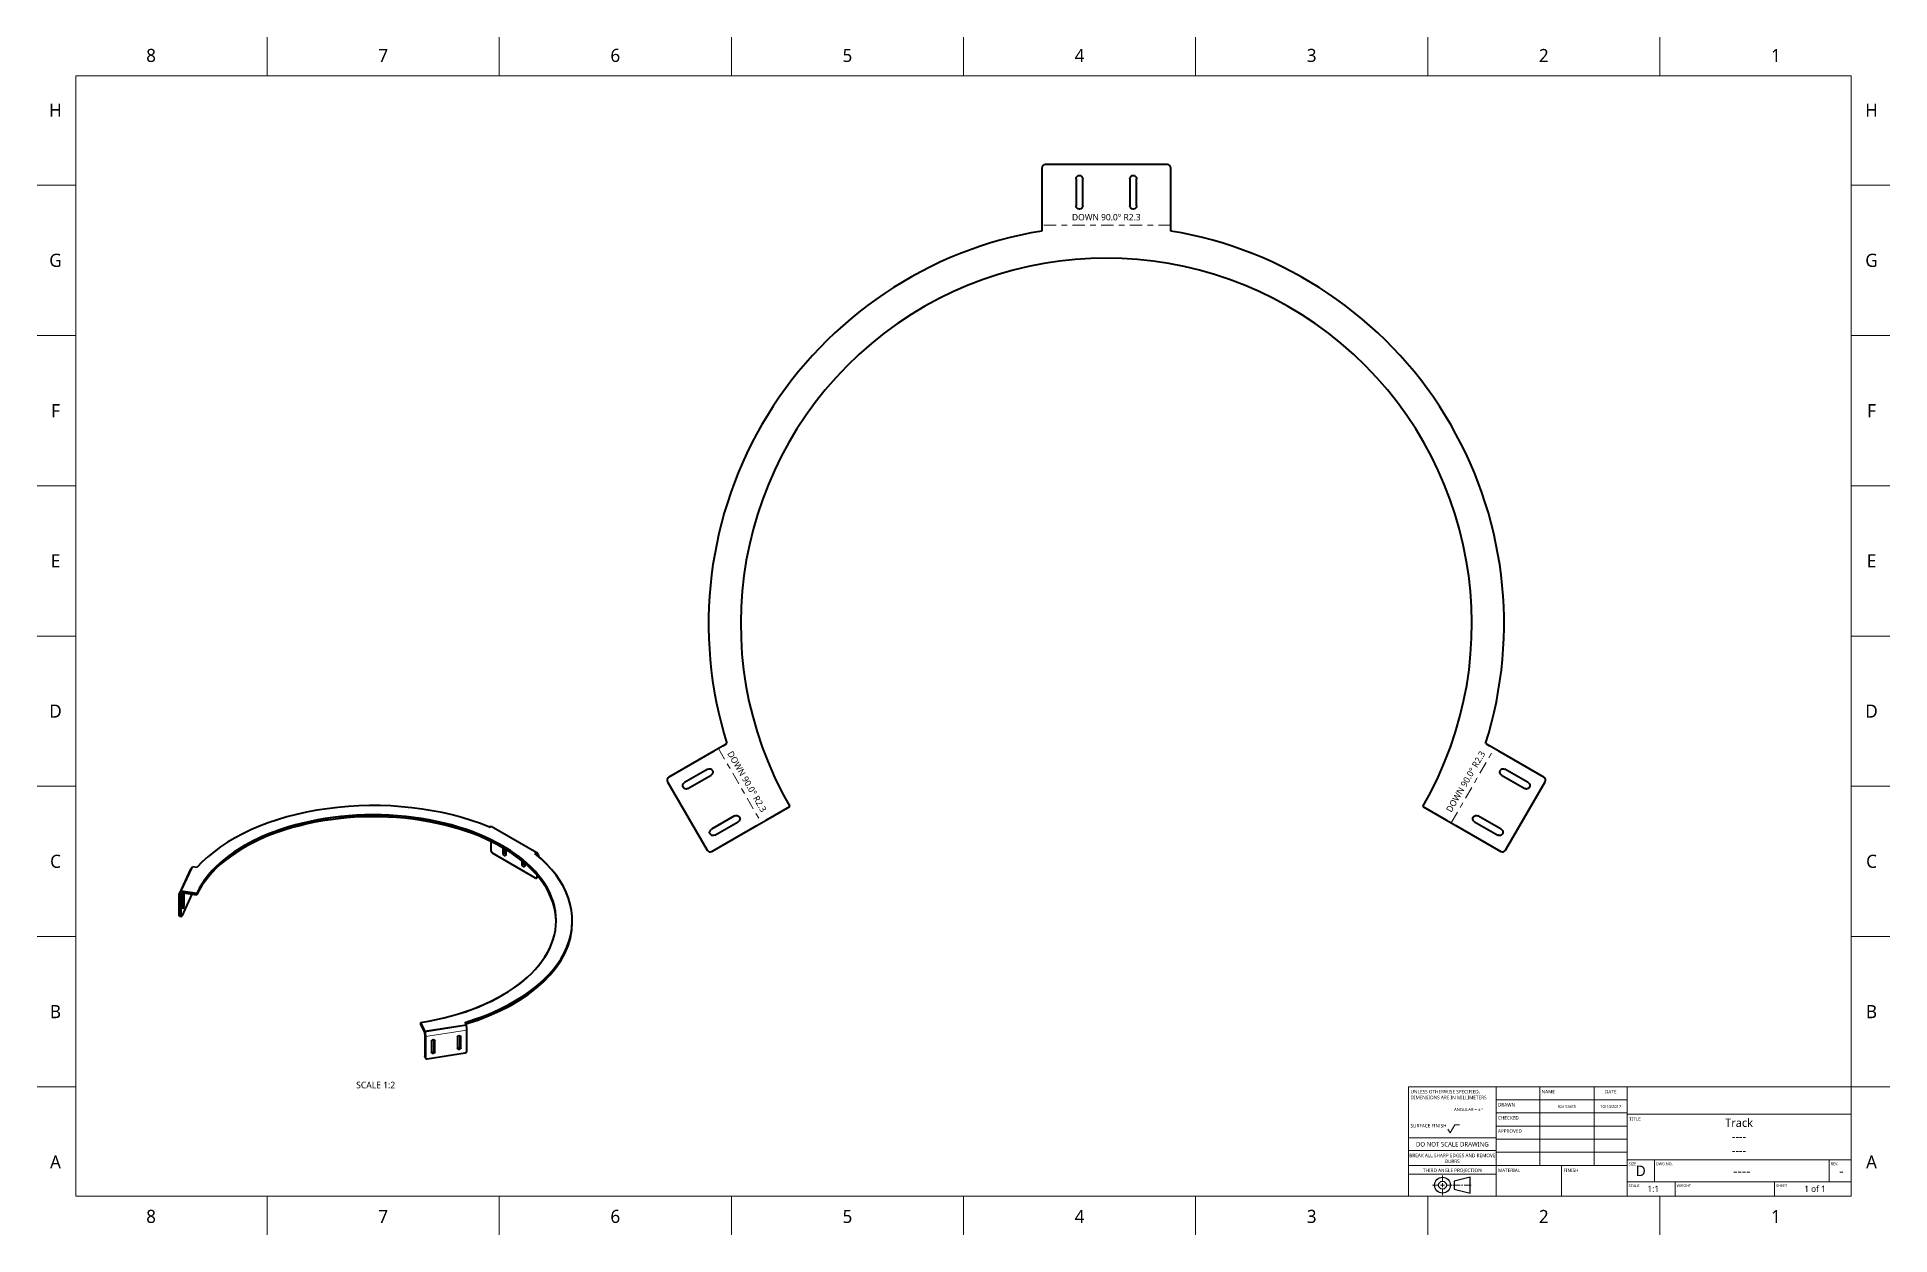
# Model space of a CAD drawing. Header units: inches. Extents: x 0 to 34, y 0 to 22.
import ezdxf

# ---------------------------------------------------------------- set-up
doc = ezdxf.new("R2010")
doc.units = ezdxf.units.IN
doc.header["$LTSCALE"] = 0.5
doc.header["$MEASUREMENT"] = 0
doc.linetypes.add('CENTER', pattern=[0.72, 0.45, -0.09, 0.09, -0.09])
for name, color, linetype, lineweight in [('ANNOTATION_TEXT', 7, 'Continuous', 25), ('BORDER_FRAME', 7, 'Continuous', 15), ('BORDER_ZONES', 7, 'Continuous', 15), ('SHEETMETAL_BEND_LINES_DOWN', 7, 'CENTER', 13), ('TANGENT_LINES', 7, 'Continuous', 15), ('TITLE_BLOCK', 7, 'Continuous', 15), ('Visible', 7, 'Continuous', 40)]:
    doc.layers.add(name, color=color, linetype=linetype, lineweight=lineweight)
doc.styles.add('Onshape-Standard', font='NotoSans-Regular.ttf')
doc.styles.add('Onshape-Standard-Dimension', font='')
doc.styles.add('Onshape-Standard-Fields', font='')
doc.styles.get('Onshape-Standard-Dimension').set_extended_font_data('Noto Sans')
doc.styles.get('Onshape-Standard-Fields').set_extended_font_data('Noto Sans')

msp = doc.modelspace()

# ---------------------------------------------------------------- linework, layer by layer
at = {"layer": 'BORDER_FRAME'}
for p, q in [((0.75, 0.75), (0.75, 21.25)), ((0.75, 21.25), (33.25, 21.25)), ((33.25, 21.25), (33.25, 0.75)), ((33.25, 0.75), (0.75, 0.75))]:
    msp.add_line(p, q, dxfattribs=at)
at = {"layer": 'BORDER_ZONES'}
for p, q in [((4.25, 21.25), (4.25, 21.962)), ((8.5, 21.25), (8.5, 21.962)), ((12.75, 21.25), (12.75, 21.962)), ((17, 21.25), (17, 21.962)), ((21.25, 21.25), (21.25, 21.962)), ((25.5, 21.25), (25.5, 21.962)), ((29.75, 21.25), (29.75, 21.962)), ((0.75, 19.25), (0.038, 19.25)), ((33.25, 19.25), (33.962, 19.25)), ((0.75, 16.5), (0.038, 16.5)), ((33.25, 16.5), (33.962, 16.5)), ((0.75, 13.75), (0.038, 13.75)), ((33.25, 13.75), (33.962, 13.75)), ((0.75, 11), (0.038, 11)), ((33.25, 11), (33.962, 11)), ((0.75, 8.25), (0.038, 8.25)), ((33.25, 8.25), (33.962, 8.25)), ((0.75, 5.5), (0.038, 5.5)), ((33.25, 5.5), (33.962, 5.5)), ((0.75, 2.75), (0.038, 2.75)), ((33.25, 2.75), (33.962, 2.75)), ((4.25, 0.75), (4.25, 0.038)), ((8.5, 0.75), (8.5, 0.038)), ((12.75, 0.75), (12.75, 0.038)), ((17, 0.75), (17, 0.038)), ((21.25, 0.75), (21.25, 0.038)), ((25.5, 0.75), (25.5, 0.038)), ((29.75, 0.75), (29.75, 0.038))]:
    msp.add_line(p, q, dxfattribs=at)
at = {"layer": 'SHEETMETAL_BEND_LINES_DOWN'}
for p, q in [((20.796, 18.517), (18.434, 18.517)), ((12.513, 8.943), (13.3, 7.579)), ((25.93, 7.579), (26.717, 8.943))]:
    msp.add_line(p, q, dxfattribs=at)
at = {"layer": 'TANGENT_LINES'}
for p, q in [((8.574, 7.016), (8.602, 7.032)), ((8.922, 6.815), (8.95, 6.832)), ((9.156, 7.02), (9.156, 7.018)), ((9.216, 6.985), (9.204, 6.978)), ((9.188, 6.582), (9.213, 6.596)), ((2.64, 6.273), (2.678, 6.267)), ((2.688, 6.29), (2.678, 6.267)), ((2.724, 6.261), (2.713, 6.263)), ((2.721, 6.33), (2.721, 6.298)), ((2.64, 5.886), (2.678, 5.88)), ((2.708, 6.063), (2.724, 6.06)), ((7.126, 3.787), (7.126, 3.755)), ((7.909, 3.788), (7.148, 3.67)), ((7.148, 3.67), (7.138, 3.692)), ((7.311, 3.412), (7.321, 3.39)), ((7.321, 3.591), (7.314, 3.607)), ((7.786, 3.486), (7.796, 3.464)), ((7.796, 3.665), (7.789, 3.68)), ((7.138, 3.305), (7.148, 3.283))]:
    msp.add_line(p, q, dxfattribs=at)
at = {"layer": 'TITLE_BLOCK'}
for p, q in [((25.15, 0.75), (25.15, 2.75)), ((25.15, 2.75), (26.75, 2.75)), ((26.75, 0.75), (26.75, 2.75)), ((26.75, 2.75), (29.15, 2.75)), ((27.55, 1.31), (27.55, 2.75)), ((28.55, 1.31), (28.55, 2.75)), ((29.15, 0.75), (29.15, 2.75)), ((29.15, 2.75), (33.25, 2.75)), ((26.75, 2.51), (29.15, 2.51)), ((25.91, 1.905), (25.994, 2.05)), ((25.994, 2.05), (26.082, 2.05)), ((26.75, 2.27), (29.15, 2.27)), ((29.15, 2.25), (33.25, 2.25)), ((25.15, 1.814), (26.75, 1.814)), ((25.87, 1.974), (25.91, 1.905)), ((26.75, 2.03), (29.15, 2.03)), ((26.75, 1.79), (29.15, 1.79)), ((25.15, 1.582), (26.75, 1.582)), ((26.75, 1.55), (29.15, 1.55)), ((29.15, 1.41), (33.25, 1.41)), ((29.65, 1.01), (29.65, 1.41)), ((32.85, 1.01), (32.85, 1.41)), ((25.15, 1.31), (26.75, 1.31)), ((25.15, 1.15), (26.75, 1.15)), ((26.75, 1.31), (29.15, 1.31)), ((27.95, 0.75), (27.95, 1.31)), ((25.15, 0.75), (26.75, 0.75)), ((29.15, 1.01), (33.25, 1.01)), ((30.03, 0.75), (30.03, 1.01)), ((31.85, 0.75), (31.85, 1.01))]:
    msp.add_line(p, q, dxfattribs=at)
at = {"layer": 'TITLE_BLOCK', "lineweight": 15}
for p, q in [((25.77, 1.02), (25.77, 1.128)), ((25.698, 0.948), (25.59, 0.948)), ((25.806, 0.948), (25.734, 0.948)), ((25.77, 0.984), (25.77, 0.912)), ((25.77, 0.876), (25.77, 0.768)), ((25.842, 0.948), (25.95, 0.948)), ((26.094, 0.948), (25.968, 0.948)), ((26.144, 0.948), (26.116, 0.948)), ((26.166, 0.948), (26.292, 0.948))]:
    msp.add_line(p, q, dxfattribs=at)
at = {"layer": 'TITLE_BLOCK', "lineweight": 30}
for p, q in [((26.274, 1.092), (25.986, 1.02)), ((25.986, 1.02), (25.986, 0.876)), ((26.274, 0.804), (26.274, 1.092)), ((25.986, 0.876), (26.274, 0.804))]:
    msp.add_line(p, q, dxfattribs=at)
for radius in [0.144, 0.072]:
    msp.add_circle((25.77, 0.948), radius, dxfattribs=at)
at = {"layer": 'Visible'}
for p, q in [((18.434, 19.565), (18.434, 18.616)), ((20.733, 19.628), (18.497, 19.628)), ((19.06, 19.368), (19.06, 18.876)), ((19.186, 18.876), (19.186, 19.368)), ((20.044, 19.368), (20.044, 18.876)), ((20.17, 18.876), (20.17, 19.368)), ((20.796, 18.616), (20.796, 19.565)), ((18.434, 18.616), (18.434, 18.418)), ((18.434, 18.418), (18.434, 18.412)), ((20.796, 18.418), (20.796, 18.616)), ((20.796, 18.412), (20.796, 18.418)), ((12.427, 8.893), (11.605, 8.419)), ((12.598, 8.992), (12.427, 8.893)), ((12.598, 8.992), (12.669, 9.033)), ((26.561, 9.033), (26.632, 8.992)), ((26.803, 8.893), (26.632, 8.992)), ((27.625, 8.419), (26.803, 8.893)), ((12.318, 8.562), (11.892, 8.316)), ((27.338, 8.316), (26.912, 8.562)), ((11.582, 8.333), (12.307, 7.078)), ((11.955, 8.207), (12.381, 8.453)), ((26.849, 8.453), (27.275, 8.207)), ((26.923, 7.078), (27.648, 8.333)), ((13.386, 7.628), (13.819, 7.878)), ((25.411, 7.878), (25.844, 7.628)), ((8.319, 7.502), (8.353, 7.522)), ((8.353, 7.522), (9.188, 7.04)), ((12.81, 7.71), (12.384, 7.464)), ((12.393, 7.055), (13.214, 7.53)), ((12.447, 7.355), (12.873, 7.601)), ((13.214, 7.53), (13.386, 7.628)), ((25.844, 7.628), (26.016, 7.53)), ((26.016, 7.53), (26.837, 7.055)), ((26.357, 7.601), (26.783, 7.355)), ((26.846, 7.464), (26.42, 7.71)), ((8.353, 7.064), (8.353, 7.237)), ((9.166, 6.569), (8.375, 7.025)), ((8.574, 7.016), (8.574, 7.119)), ((8.602, 7.032), (8.602, 7.103)), ((8.619, 7.093), (8.619, 6.991)), ((8.922, 6.815), (8.922, 6.88)), ((8.95, 6.832), (8.95, 6.857)), ((8.967, 6.843), (8.967, 6.79)), ((9.188, 7.04), (9.154, 7.02)), ((9.155, 7.019), (9.188, 7.038)), ((9.155, 7.019), (9.156, 7.02)), ((9.198, 7.024), (9.181, 7.034)), ((9.188, 7.038), (9.188, 7.04)), ((9.216, 6.985), (9.216, 6.969)), ((2.848, 6.735), (2.645, 6.296)), ((2.678, 6.338), (2.881, 6.777)), ((2.965, 6.764), (2.881, 6.777)), ((9.181, 6.567), (9.209, 6.583)), ((9.188, 6.625), (9.188, 6.582)), ((2.64, 5.886), (2.64, 6.273)), ((2.678, 6.337), (2.678, 6.338)), ((2.678, 6.338), (2.963, 6.294)), ((2.678, 6.337), (2.963, 6.292)), ((2.678, 5.88), (2.678, 6.267)), ((2.873, 6.274), (2.686, 5.872)), ((2.708, 6.025), (2.708, 6.226)), ((2.721, 6.33), (2.963, 6.292)), ((2.721, 6.298), (2.963, 6.26)), ((2.724, 6.261), (2.724, 6.06)), ((2.963, 6.292), (2.963, 6.294)), ((2.963, 6.292), (2.963, 6.26)), ((2.643, 5.872), (2.681, 5.867)), ((9.837, 5.792), (9.837, 5.794)), ((9.837, 5.76), (9.837, 5.792)), ((7.061, 3.926), (7.061, 3.928)), ((7.061, 3.928), (7.138, 3.763)), ((7.061, 3.926), (7.061, 3.894)), ((7.061, 3.926), (7.126, 3.787)), ((7.061, 3.926), (7.138, 3.762)), ((7.061, 3.894), (7.126, 3.755)), ((7.138, 3.763), (7.898, 3.881)), ((7.898, 3.879), (7.138, 3.762)), ((7.138, 3.762), (7.138, 3.763)), ((7.898, 3.881), (7.876, 3.929)), ((7.898, 3.879), (7.898, 3.881)), ((7.909, 3.401), (7.909, 3.788)), ((7.138, 3.692), (7.138, 3.305)), ((7.148, 3.67), (7.148, 3.283)), ((7.26, 3.582), (7.26, 3.381)), ((7.311, 3.412), (7.311, 3.609)), ((7.321, 3.39), (7.321, 3.591)), ((7.736, 3.655), (7.736, 3.454)), ((7.786, 3.486), (7.786, 3.682)), ((7.796, 3.464), (7.796, 3.665)), ((7.14, 3.296), (7.15, 3.275)), ((7.178, 3.262), (7.878, 3.37))]:
    msp.add_line(p, q, dxfattribs=at)
for centre, radius, start, end in [((18.497, 19.565), 0.063, 90, 180), ((20.733, 19.565), 0.063, 0, 90), ((19.615, 11.225), 7.283, 99.3324, 197.5131), ((19.615, 11.225), 7.283, 342.4869, 80.6676), ((19.615, 11.225), 6.693, 330, 210), ((11.637, 8.364), 0.063, 120, 210), ((27.593, 8.364), 0.063, 330, 60), ((12.361, 7.11), 0.063, 210, 300), ((26.869, 7.11), 0.063, 240, 330)]:
    msp.add_arc(centre, radius, start, end, dxfattribs=at)
at = {"layer": 'Visible', "extrusion": (9.3735e-34, 0, -1)}
for centre, start, end in [((-19.123, 19.368), 0, 180), ((-20.107, 19.368), 0, 180), ((-19.123, 18.876), 180, 0), ((-20.107, 18.876), 180, 0)]:
    msp.add_arc(centre, 0.063, start, end, dxfattribs=at)
at = {"layer": 'Visible', "extrusion": (-2.52732e-17, 2.4895e-17, -1)}
for centre, start, end in [((-12.35, 8.508), 60, 240), ((-11.923, 8.262), 240, 60), ((-12.415, 7.409), 240, 60), ((-12.842, 7.655), 60, 240)]:
    msp.add_arc(centre, 0.063, start, end, dxfattribs=at)
at = {"layer": 'Visible', "extrusion": (2.75073e-16, 4.68984e-16, -1)}
for centre, start, end in [((-26.88, 8.508), 300, 120), ((-27.307, 8.262), 120, 300), ((-26.388, 7.655), 300, 120), ((-26.814, 7.409), 120, 300)]:
    msp.add_arc(centre, 0.063, start, end, dxfattribs=at)
at = {"layer": 'Visible'}
for centre, major_axis, ratio, start_param, end_param in [((6.195, 5.792), (-3.346, 0), 0.57735, 3.141593, 6.021386), ((6.195, 5.794), (-3.642, 0), 0.57735, 4.089872, 5.803449), ((6.195, 5.794), (-3.346, 0), 0.57735, 1.832596, 6.021386), ((6.195, 5.792), (-3.346, 0), 0.57735, 1.832596, 6.021386), ((6.195, 5.76), (-3.346, 0), 0.57735, 3.149912, 6.021386), ((6.195, 5.794), (-3.642, 0), 0.57735, 2.050533, 3.764109), ((6.195, 5.792), (-3.642, 0), 0.57735, 2.050533, 3.764109), ((8.375, 7.051), (0.0157, -0.0273), 0.57735, 3.926991, 5.497787), ((8.624, 7.02), (0.0157, -0.0273), 0.57735, 3.926991, 5.245107), ((8.972, 6.819), (0.0157, -0.0273), 0.57735, 3.926991, 5.245107), ((2.925, 6.7), (0.0768, -0.0356), 0.788675, 2.594443, 3.141593), ((9.166, 6.594), (0.0157, -0.0273), 0.57735, 5.497787, 7.068583), ((2.686, 5.898), (0.0048, 0.0311), 0.211325, 2.202711, 3.773507), ((6.195, 5.792), (-3.642, 0), 0.57735, 2.050533, 3.141593), ((6.195, 5.76), (-3.642, 0), 0.57735, 2.054538, 3.141593), ((7.887, 3.835), (0.0129, -0.0837), 0.211325, 0.938882, 2.083973), ((7.28, 3.407), (0.0286, 0.0133), 0.788675, 3.633931, 5.932306), ((7.756, 3.481), (0.0286, 0.0133), 0.788675, 3.633931, 5.932306), ((7.878, 3.396), (0.0286, 0.0133), 0.788675, 4.36151, 5.932306), ((7.178, 3.288), (0.0286, 0.0133), 0.788675, 2.790713, 4.36151)]:
    msp.add_ellipse(centre, major_axis=major_axis, ratio=ratio, start_param=start_param, end_param=end_param, dxfattribs=at)
at = {"layer": 'Visible', "extrusion": (0, 0, -1)}
for centre, major_axis, ratio, start_param, end_param in [((8.596, 7.004), (-0.0157, 0.0273), 0.57735, 2.356194, 5.497787), ((8.944, 6.803), (-0.0157, 0.0273), 0.57735, 2.356194, 5.497787), ((9.156, 6.95), (-0.0423, -0.0733), 0.57735, 2.356194, 3.926991), ((9.194, 6.611), (-0.0157, 0.0273), 0.57735, 2.566323, 3.141593), ((2.721, 6.261), (-0.0768, 0.0356), 0.788675, 5.932306, 7.503102), ((2.721, 6.261), (-0.0411, 0.0191), 0.788675, 5.932306, 7.503102), ((2.716, 6.244), (-0.0048, -0.0311), 0.211325, 0.938882, 4.080475), ((2.648, 5.904), (-0.0048, -0.0311), 0.211325, 0, 0.938882), ((2.716, 6.043), (-0.0048, -0.0311), 0.211325, 4.080475, 7.222067), ((7.126, 3.718), (-0.0129, 0.0837), 0.211325, 0.631914, 2.202711), ((7.126, 3.718), (-0.0069, 0.0447), 0.211325, 0.631914, 2.202711), ((7.291, 3.586), (-0.0286, -0.0133), 0.788675, 0.350879, 3.492472), ((7.766, 3.66), (-0.0286, -0.0133), 0.788675, 0.350879, 3.492472), ((7.766, 3.459), (-0.0286, -0.0133), 0.788675, 3.492472, 6.634065), ((7.168, 3.31), (-0.0286, -0.0133), 0.788675, 0, 0.350879), ((7.291, 3.386), (-0.0286, -0.0133), 0.788675, 3.492472, 6.634065)]:
    msp.add_ellipse(centre, major_axis=major_axis, ratio=ratio, start_param=start_param, end_param=end_param, dxfattribs=at)

# ---------------------------------------------------------------- texts
at = {"layer": 'ANNOTATION_TEXT', "insert": (6.238, 2.842), "char_height": 0.12, "attachment_point": 2, "style": 'Onshape-Standard'}
msp.add_mtext('SCALE 1:2', dxfattribs=at)
at = {"layer": 'BORDER_ZONES', "char_height": 0.24, "attachment_point": 5, "style": 'Onshape-Standard'}
for s, insert in [('8', (2.125, 21.625)), ('7', (6.375, 21.625)), ('6', (10.625, 21.625)), ('5', (14.875, 21.625)), ('4', (19.125, 21.625)), ('3', (23.375, 21.625)), ('2', (27.625, 21.625)), ('1', (31.875, 21.625)), ('H', (0.375, 20.625)), ('H', (33.625, 20.625)), ('G', (0.375, 17.875)), ('G', (33.625, 17.875)), ('F', (0.375, 15.125)), ('F', (33.625, 15.125)), ('E', (0.375, 12.375)), ('E', (33.625, 12.375)), ('D', (0.375, 9.625)), ('D', (33.625, 9.625)), ('C', (0.375, 6.875)), ('C', (33.625, 6.875)), ('B', (0.375, 4.125)), ('B', (33.625, 4.125)), ('A', (0.375, 1.375)), ('A', (33.625, 1.375)), ('8', (2.125, 0.375)), ('7', (6.375, 0.375)), ('6', (10.625, 0.375)), ('5', (14.875, 0.375)), ('4', (19.125, 0.375)), ('3', (23.375, 0.375)), ('2', (27.625, 0.375)), ('1', (31.875, 0.375))]:
    msp.add_mtext(s, dxfattribs=dict(at, insert=insert))
at = {"layer": 'SHEETMETAL_BEND_LINES_DOWN', "insert": (19.615, 18.725), "char_height": 0.11811, "attachment_point": 2, "style": 'Onshape-Standard-Dimension'}
msp.add_mtext('DOWN 90.0° R2.3', dxfattribs=at)
at = {"layer": 'SHEETMETAL_BEND_LINES_DOWN', "char_height": 0.11811, "attachment_point": 2, "style": 'Onshape-Standard-Dimension'}
for insert, rotation in [((13.087, 8.365), 300), ((26.143, 8.365), 60)]:
    msp.add_mtext('DOWN 90.0° R2.3', dxfattribs=dict(at, insert=insert, rotation=rotation))
at = {"layer": 'TITLE_BLOCK'}
for s, insert, char_height, width, attachment_point, style in [('UNLESS OTHERWISE SPECIFIED, DIMENSIONS ARE IN MILLIMETERS', (25.185, 2.692), 0.064, 1.6, 1, 'Onshape-Standard'), ('DRAWN', (26.785, 2.452), 0.064, 0.8, 1, 'Onshape-Standard'), ('NAME', (27.585, 2.692), 0.064, 1, 1, 'Onshape-Standard'), ('Bar Smith', (28.05, 2.39), 0.0538, 1, 5, 'Onshape-Standard-Fields'), ('10/14/2017', (28.85, 2.39), 0.0538, 0.6, 5, 'Onshape-Standard-Fields'), ('DATE', (28.85, 2.692), 0.064, 0.6, 2, 'Onshape-Standard'), ('SURFACE FINISH', (25.185, 2.068), 0.064, 0.8, 1, 'Onshape-Standard'), ('^JANGULAR = ± °^J', (25.982, 2.458), 0.0576, 0.8, 1, 'Onshape-Standard'), ('CHECKED', (26.785, 2.212), 0.064, 0.8, 1, 'Onshape-Standard'), ('TITLE', (29.185, 2.192), 0.064, 0.5, 1, 'Onshape-Standard'), ('{\\pxqc;Track}', (31.2, 2.09), 0.1536, 3.7, 5, 'Onshape-Standard-Fields'), ('DO NOT SCALE DRAWING', (25.95, 1.739), 0.0832, 1.6, 2, 'Onshape-Standard'), ('APPROVED', (26.785, 1.972), 0.064, 0.8, 1, 'Onshape-Standard'), ('----', (31.2, 1.838), 0.1536, 3.7, 5, 'Onshape-Standard-Fields'), ('BREAK ALL SHARP EDGES AND REMOVE BURRS', (25.95, 1.524), 0.064, 1.6, 2, 'Onshape-Standard'), ('SIZE', (29.178, 1.364), 0.0512, 0.5, 1, 'Onshape-Standard'), ('DWG NO.', (29.678, 1.364), 0.0512, 3.2, 1, 'Onshape-Standard'), ('----', (31.2, 1.586), 0.1536, 3.7, 5, 'Onshape-Standard-Fields'), ('REV.', (32.878, 1.364), 0.0512, 0.4, 1, 'Onshape-Standard'), ('THIRD ANGLE PROJECTION', (25.95, 1.252), 0.064, 1.6, 2, 'Onshape-Standard'), ('MATERIAL', (26.785, 1.252), 0.064, 1.2, 1, 'Onshape-Standard'), ('FINISH', (27.985, 1.252), 0.064, 1.2, 1, 'Onshape-Standard'), ('D', (29.4, 1.21), 0.192, 0.5, 5, 'Onshape-Standard-Fields'), ('----', (31.25, 1.21), 0.192, 3.2, 5, 'Onshape-Standard-Fields'), ('-', (33.07, 1.21), 0.192, 0.36, 5, 'Onshape-Standard-Fields'), ('SCALE', (29.178, 0.964), 0.0512, 0.88, 1, 'Onshape-Standard'), ('1:1', (29.63, 0.88), 0.1152, 0.8, 5, 'Onshape-Standard-Fields'), ('WEIGHT', (30.058, 0.964), 0.0512, 1.82, 1, 'Onshape-Standard'), ('SHEET', (31.878, 0.964), 0.0512, 1.4, 1, 'Onshape-Standard'), ('1 of 1', (32.59, 0.88), 0.1152, 1.32, 5, 'Onshape-Standard-Fields')]:
    msp.add_mtext(s, dxfattribs=dict(at, insert=insert, char_height=char_height, width=width, attachment_point=attachment_point, style=style))

doc.saveas('drawing.dxf')
